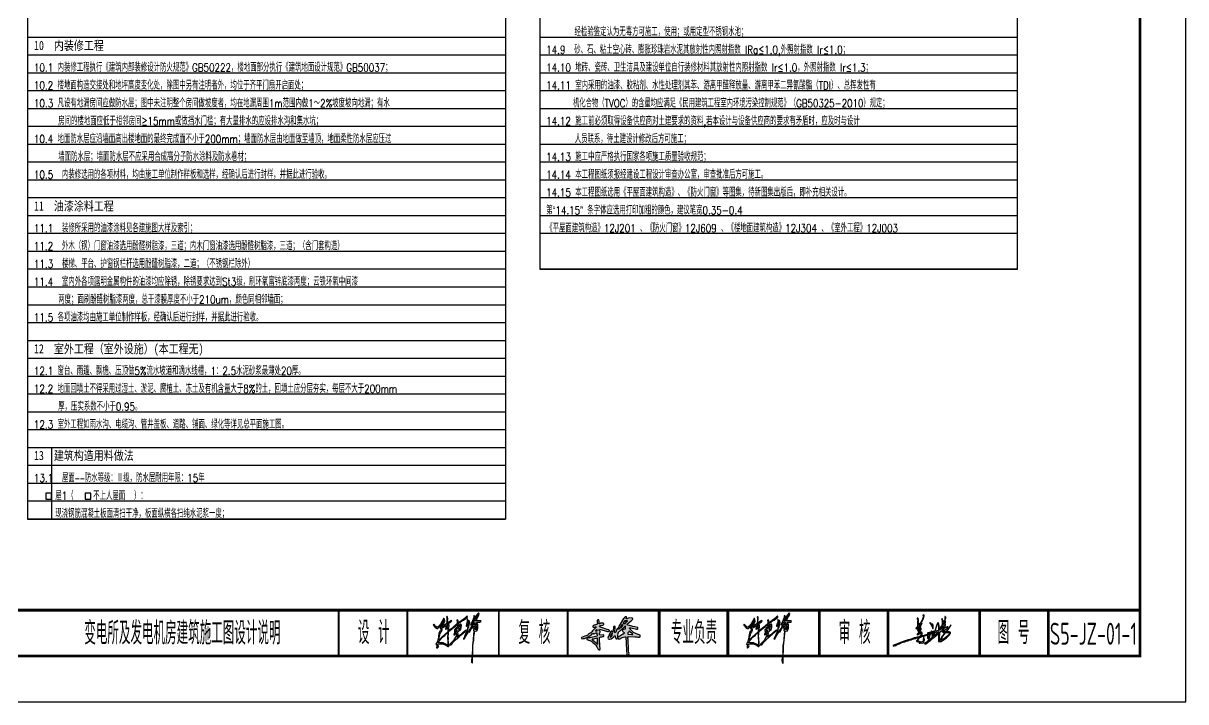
# Model space of a CAD drawing. Extents: x 45837 to 287007, y -98586 to 328021.
# Drawn here: x 135881 to 161269, y -9486 to 5325 of the extents above; entities that cross this region are included whole.
import ezdxf
from ezdxf.enums import TextEntityAlignment as Align

# ---------------------------------------------------------------- set-up
doc = ezdxf.new("R2010")
doc.units = 0
doc.header["$LTSCALE"] = 1000
doc.header["$MEASUREMENT"] = 0
for name, color, linetype in [('FHDI签名', 4, 'Continuous'), ('HIDE_B', 7, 'Continuous'), ('PUB_TEXT', 7, 'Continuous'), ('PUB_TITLE', 4, 'Continuous'), ('图框', 7, 'Continuous'), ('ＦＨＤＩ', 4, 'Continuous')]:
    doc.layers.add(name, color=color, linetype=linetype)
doc.styles.add('HZTXT', font='SIMPLEX.shx', dxfattribs={"width": 0.8, "bigfont": 'gbhzfs.shx'})
doc.styles.get("Standard").update_dxf_attribs({"font": 'gbenor.shx', "bigfont": 'gbcbig.shx'})
doc.styles.add('STYLE4', font='SIMKAI.TTF', dxfattribs={"width": 0.8})

# ---------------------------------------------------------------- blocks, each defined once
blk = doc.blocks.new('dwe')
at = {"linetype": 'Continuous'}
h = blk.add_hatch(color=256, dxfattribs=at)
h.paths.add_polyline_path([(32168.211, 20455.517), (32168.241, 20455.539, -0.076928), (32168.279, 20455.581, 0.343108), (32168.261, 20455.634), (32168.259, 20455.641), (32168.098, 20455.626, 0.082763), (32168.019, 20455.601), (32167.999, 20455.601), (32167.999, 20455.631), (32168.009, 20455.631), (32168.009, 20455.681, 0.433644), (32167.913, 20455.649, -0.083988), (32167.883, 20455.609), (32167.683, 20455.289, 0.241959), (32167.666, 20455.209, 0.088677), (32167.692, 20455.188), (32167.728, 20455.205, 0.005615), (32167.732, 20455.206), (32167.753, 20455.259, 0.154483), (32167.799, 20455.331, -1.209197), (32167.826, 20455.284, -0.109257), (32167.801, 20455.257, -0.116079), (32167.732, 20455.206), (32167.724, 20455.186, 0.148804), (32167.689, 20455.151), (32167.659, 20455.151), (32167.656, 20455.159, 0.636863), (32167.601, 20455.159, 0.220295), (32167.554, 20455.063), (32167.509, 20455.001), (32167.489, 20455.001), (32167.489, 20455.061), (32167.503, 20455.09), (32167.519, 20455.141), (32167.519, 20455.251), (32167.506, 20455.259, 0.524003), (32167.444, 20455.25), (32167.434, 20455.191), (32167.409, 20455.041), (32167.389, 20455.041), (32167.386, 20455.049, 0.551868), (32167.326, 20455.044, 0.11852), (32167.275, 20454.953, 0.071169), (32167.244, 20454.872), (32167.226, 20454.844, 0.10155), (32167.204, 20454.793, 0.705859), (32167.28, 20454.707, 0.161527), (32167.499, 20454.851), (32167.519, 20454.851), (32167.524, 20454.772), (32167.541, 20454.744), (32167.549, 20454.731), (32167.599, 20454.731), (32167.609, 20454.751), (32167.639, 20454.751), (32167.649, 20454.731), (32167.709, 20454.731, -0.124355), (32167.928, 20454.806), (32167.979, 20454.811), (32168.014, 20454.241), (32168.024, 20454.042, 0.594077), (32168.096, 20454.014, 0.243104), (32168.119, 20454.081, -0.084195), (32168.094, 20454.301), (32168.084, 20454.631), (32168.074, 20454.731), (32168.069, 20454.731, -0.200858), (32168.089, 20454.831), (32168.369, 20454.816, -0.063439), (32168.549, 20454.791, 0.343108), (32168.601, 20454.809), (32168.609, 20454.811), (32168.609, 20454.881), (32168.397, 20454.957), (32168.381, 20454.965, -0.084673), (32168.261, 20455.054, 0.071442), (32168.234, 20455.076), (32168.191, 20455.124, -0.149027), (32168.139, 20455.201), (32168.199, 20455.201), (32168.449, 20455.151), (32168.489, 20455.151, -0.295923), (32168.509, 20455.171), (32168.509, 20455.221), (32168.368, 20455.256), (32168.29, 20455.266, -0.064135), (32168.087, 20455.327), (32168.039, 20455.341, -0.249173), (32168.071, 20455.399), (32168.086, 20455.414)])
h.paths.add_polyline_path([(32168.049, 20455.491), (32168.041, 20455.489), (32167.949, 20455.391), (32167.869, 20455.401), (32167.869, 20455.431), (32167.886, 20455.454), (32167.915, 20455.493), (32167.919, 20455.511), (32167.949, 20455.511), (32167.949, 20455.501), (32167.969, 20455.501), (32167.969, 20455.511), (32168.049, 20455.511)], flags=16)
h.paths.add_polyline_path([(32167.969, 20455.271), (32167.969, 20455.161), (32167.938, 20455.156, 0.064743), (32167.841, 20455.127, 0.693991), (32167.834, 20455.09), (32167.851, 20455.054), (32167.87, 20455.006), (32167.897, 20454.997), (32167.919, 20454.991), (32167.919, 20454.971, 0.179878), (32167.871, 20454.949), (32167.851, 20454.937), (32167.636, 20454.794), (32167.629, 20454.771), (32167.609, 20454.771), (32167.614, 20454.872), (32167.624, 20454.951, -0.325645), (32167.681, 20455.039), (32167.716, 20455.064), (32167.936, 20455.264), (32167.939, 20455.271)], flags=16)
h.paths.add_polyline_path([(32168.119, 20455.071, -0.181335), (32168.156, 20455.049), (32168.173, 20455.023), (32168.266, 20454.939), (32168.279, 20454.911), (32168.22, 20454.916), (32168.069, 20454.931), (32168.069, 20454.981, 0.293881)], flags=16)
h.paths.add_polyline_path([(32167.399, 20454.991), (32167.399, 20454.961), (32167.384, 20454.882, -0.295272), (32167.299, 20454.801), (32167.299, 20454.831, 0.067267), (32167.325, 20454.883), (32167.343, 20454.93, 0.163021), (32167.369, 20454.971), (32167.379, 20454.966), (32167.379, 20454.991)], flags=16)
h = blk.add_hatch(color=256, dxfattribs=at)
h.paths.add_polyline_path([(32166.859, 20455.021, 0.138813), (32166.844, 20455.08, 0.305012), (32166.819, 20455.091, -0.192582), (32166.829, 20455.151), (32167.178, 20455.047), (32167.179, 20455.041, 0.254771), (32167.259, 20455.061, 0.439902), (32167.211, 20455.125), (32166.866, 20455.239, 0.288836), (32166.829, 20455.251, -0.33185), (32166.89, 20455.307), (32166.978, 20455.326, 0.248777), (32167.013, 20455.359), (32167.019, 20455.361), (32167.019, 20455.391), (32167.006, 20455.399, 0.156902), (32166.949, 20455.421, -0.226549), (32166.938, 20455.406, 0.203273), (32166.849, 20455.381), (32166.819, 20455.381), (32166.814, 20455.442, 0.141014), (32166.799, 20455.551, 0.181335), (32166.719, 20455.531), (32166.719, 20455.441, -0.388078), (32166.731, 20455.359), (32166.62, 20455.327, 0.123602), (32166.566, 20455.304, 0.460019), (32166.549, 20455.231), (32166.619, 20455.231), (32166.649, 20455.251), (32166.689, 20455.251), (32166.689, 20455.231), (32166.656, 20455.204), (32166.631, 20455.179, -0.071068), (32166.566, 20455.124, -0.129017), (32166.191, 20454.837), (32166.039, 20454.781, 0.313509), (32166.056, 20454.739), (32166.059, 20454.731, 0.126518), (32166.277, 20454.786), (32166.297, 20454.795, 0.073631), (32166.529, 20454.951), (32166.569, 20454.951), (32166.569, 20454.941, 0.306384), (32166.63, 20454.957, 0.101225), (32166.689, 20454.981), (32166.709, 20454.981, 0.192884), (32166.729, 20454.881), (32166.729, 20454.851), (32166.711, 20454.847), (32166.409, 20454.771), (32166.289, 20454.771, -0.295923), (32166.269, 20454.751), (32166.269, 20454.701), (32166.39, 20454.656), (32166.417, 20454.647, -0.097505), (32166.536, 20454.569, -0.139219), (32166.756, 20454.289), (32166.799, 20454.241), (32166.839, 20454.241), (32166.859, 20454.271), (32166.859, 20454.331), (32166.844, 20454.36), (32166.829, 20454.781), (32166.857, 20454.795, -0.122446), (32166.998, 20454.826, 0.488889), (32166.999, 20454.901), (32166.839, 20454.891, -0.138685), (32166.834, 20454.962, -0.251793)])
h.paths.add_polyline_path([(32166.729, 20455.081), (32166.7, 20455.077), (32166.699, 20455.071), (32166.659, 20455.071), (32166.659, 20455.091, 0.200858), (32166.699, 20455.121), (32166.729, 20455.121)], flags=16)
h.paths.add_polyline_path([(32166.739, 20454.761), (32166.744, 20454.652), (32166.749, 20454.491, -0.10594), (32166.681, 20454.544), (32166.676, 20454.549), (32166.527, 20454.677), (32166.509, 20454.681), (32166.509, 20454.711, 0.075528), (32166.718, 20454.756)], flags=16)
at = {"color": 7, "linetype": 'Continuous'}
for points in [[(32167.692, 20455.188), (32167.728, 20455.205, 0.121773), (32167.801, 20455.257, 0.109257), (32167.826, 20455.284, 1.209197), (32167.799, 20455.331, -0.154483), (32167.753, 20455.259), (32167.724, 20455.186, 0.148804), (32167.689, 20455.151), (32167.659, 20455.151), (32167.656, 20455.159, 0.636863), (32167.601, 20455.159, 0.220295), (32167.554, 20455.063), (32167.509, 20455.001), (32167.489, 20455.001), (32167.489, 20455.061), (32167.503, 20455.09), (32167.519, 20455.141), (32167.519, 20455.251), (32167.506, 20455.259, 0.524003), (32167.444, 20455.25), (32167.434, 20455.191), (32167.409, 20455.041), (32167.389, 20455.041), (32167.386, 20455.049, 0.551868), (32167.326, 20455.044, 0.11852), (32167.275, 20454.953, 0.071169), (32167.244, 20454.872), (32167.226, 20454.844, 0.10155), (32167.204, 20454.793, 0.705859), (32167.28, 20454.707, 0.161527), (32167.499, 20454.851), (32167.519, 20454.851), (32167.524, 20454.772), (32167.541, 20454.744), (32167.549, 20454.731), (32167.599, 20454.731), (32167.609, 20454.751), (32167.639, 20454.751), (32167.649, 20454.731), (32167.709, 20454.731, -0.124355), (32167.928, 20454.806), (32167.979, 20454.811), (32168.014, 20454.241), (32168.024, 20454.042, 0.594077), (32168.096, 20454.014, 0.243104), (32168.119, 20454.081, -0.084195), (32168.094, 20454.301), (32168.084, 20454.631), (32168.074, 20454.731), (32168.069, 20454.731, -0.200858), (32168.089, 20454.831), (32168.369, 20454.816, -0.063439), (32168.549, 20454.791, 0.343108), (32168.601, 20454.809), (32168.609, 20454.811), (32168.609, 20454.881), (32168.397, 20454.957), (32168.381, 20454.965, -0.084673), (32168.261, 20455.054, 0.071442), (32168.234, 20455.076), (32168.191, 20455.124, -0.149027), (32168.139, 20455.201), (32168.199, 20455.201), (32168.449, 20455.151), (32168.489, 20455.151, -0.295923), (32168.509, 20455.171), (32168.509, 20455.221), (32168.368, 20455.256), (32168.29, 20455.266, -0.064135), (32168.087, 20455.327), (32168.039, 20455.341, -0.249173), (32168.071, 20455.399), (32168.086, 20455.414), (32168.211, 20455.517), (32168.241, 20455.539, -0.076928), (32168.279, 20455.581, 0.343108), (32168.261, 20455.634), (32168.259, 20455.641), (32168.098, 20455.626, 0.082763), (32168.019, 20455.601), (32167.999, 20455.601), (32167.999, 20455.631), (32168.009, 20455.631), (32168.009, 20455.681, 0.433644), (32167.913, 20455.649, -0.083988), (32167.883, 20455.609), (32167.683, 20455.289, 0.241959), (32167.666, 20455.209, 0.088677), (32167.692, 20455.188, 0.088677)], [(32167.379, 20454.966), (32167.369, 20454.971, -0.163021), (32167.343, 20454.93), (32167.325, 20454.883, -0.067267), (32167.299, 20454.831), (32167.299, 20454.801, 0.295272), (32167.384, 20454.882), (32167.399, 20454.961), (32167.399, 20454.991), (32167.379, 20454.991), (32167.379, 20454.966)]]:
    blk.add_lwpolyline(points, format="xyb", close=True, dxfattribs=at)
for points in [[(32166.289, 20454.771, -0.295923), (32166.269, 20454.751), (32166.269, 20454.701), (32166.39, 20454.656), (32166.417, 20454.647, -0.097505), (32166.536, 20454.569, -0.139219), (32166.756, 20454.289), (32166.799, 20454.241), (32166.839, 20454.241), (32166.859, 20454.271), (32166.859, 20454.331), (32166.844, 20454.36), (32166.829, 20454.781), (32166.857, 20454.795, -0.122446), (32166.998, 20454.826, 0.488889), (32166.999, 20454.901), (32166.839, 20454.891, -0.138685), (32166.834, 20454.962, -0.251793), (32166.859, 20455.021, 0.138813), (32166.844, 20455.08, 0.305012), (32166.819, 20455.091, -0.192582), (32166.829, 20455.151), (32167.178, 20455.047), (32167.179, 20455.041, 0.254771), (32167.259, 20455.061, 0.439902), (32167.211, 20455.125), (32166.866, 20455.239, 0.288836), (32166.829, 20455.251, -0.33185), (32166.89, 20455.307), (32166.978, 20455.326, 0.248777), (32167.013, 20455.359), (32167.019, 20455.361), (32167.019, 20455.391), (32167.006, 20455.399, 0.156902), (32166.949, 20455.421, -0.226549), (32166.938, 20455.406, 0.203273), (32166.849, 20455.381), (32166.819, 20455.381), (32166.814, 20455.442, 0.141014), (32166.799, 20455.551, 0.181335), (32166.719, 20455.531), (32166.719, 20455.441, -0.388078), (32166.731, 20455.359), (32166.62, 20455.327, 0.123602), (32166.566, 20455.304, 0.460019), (32166.549, 20455.231), (32166.619, 20455.231), (32166.649, 20455.251), (32166.689, 20455.251), (32166.689, 20455.231), (32166.656, 20455.204), (32166.631, 20455.179, -0.071068), (32166.566, 20455.124, -0.129017), (32166.191, 20454.837), (32166.039, 20454.781, 0.313509), (32166.056, 20454.739), (32166.059, 20454.731, 0.126518), (32166.277, 20454.786), (32166.297, 20454.795, 0.073631), (32166.529, 20454.951), (32166.569, 20454.951), (32166.569, 20454.941, 0.306384), (32166.63, 20454.957, 0.101225), (32166.689, 20454.981), (32166.709, 20454.981, 0.192884), (32166.729, 20454.881), (32166.729, 20454.851), (32166.711, 20454.847), (32166.409, 20454.771), (32166.289, 20454.771), (32166.279, 20454.781)], [(32166.699, 20455.071), (32166.7, 20455.077), (32166.729, 20455.081), (32166.729, 20455.121), (32166.699, 20455.121, -0.200858), (32166.659, 20455.091), (32166.659, 20455.071), (32166.699, 20455.071)], [(32167.629, 20454.771), (32167.636, 20454.794), (32167.851, 20454.937), (32167.871, 20454.949, -0.179878), (32167.919, 20454.971), (32167.919, 20454.991), (32167.897, 20454.997), (32167.87, 20455.006), (32167.851, 20455.054), (32167.834, 20455.09, -0.693991), (32167.841, 20455.127, -0.064743), (32167.938, 20455.156), (32167.969, 20455.161), (32167.969, 20455.271), (32167.939, 20455.271), (32167.936, 20455.264), (32167.716, 20455.064), (32167.681, 20455.039, 0.325645), (32167.624, 20454.951), (32167.614, 20454.872), (32167.609, 20454.771), (32167.629, 20454.771)], [(32168.279, 20454.911), (32168.266, 20454.939), (32168.173, 20455.023), (32168.156, 20455.049, 0.181335), (32168.119, 20455.071, -0.293881), (32168.069, 20454.981), (32168.069, 20454.931), (32168.22, 20454.916), (32168.279, 20454.911)], [(32166.749, 20454.491), (32166.744, 20454.652), (32166.739, 20454.761), (32166.718, 20454.756, -0.075528), (32166.509, 20454.711), (32166.509, 20454.681), (32166.527, 20454.677), (32166.676, 20454.549), (32166.681, 20454.544, 0.10594), (32166.749, 20454.491)]]:
    blk.add_lwpolyline(points, format="xyb", dxfattribs=at)
blk.add_lwpolyline([(32167.949, 20455.391), (32168.041, 20455.489), (32168.049, 20455.491), (32168.049, 20455.511), (32167.969, 20455.511), (32167.969, 20455.501), (32167.949, 20455.501), (32167.949, 20455.511), (32167.919, 20455.511), (32167.915, 20455.493), (32167.886, 20455.454), (32167.869, 20455.431), (32167.869, 20455.401), (32167.949, 20455.391)], dxfattribs=at)
blk = doc.blocks.new('chf')
at = {"linetype": 'Continuous'}
h = blk.add_hatch(color=4, dxfattribs=at)
h.paths.add_polyline_path([(283, 254), (289, 260), (293, 268), (292, 278), (288, 281), (286, 285), (288, 291), (301, 310), (310, 331), (309, 343), (305, 349), (301, 347), (298, 338), (292, 329), (282, 309), (279, 307), (272, 296), (261, 288), (256, 289), (250, 293), (236, 309), (233, 308), (232, 303), (248, 284), (256, 280), (263, 280), (269, 284), (286, 306), (304, 336), (298, 317), (284, 296), (279, 281), (286, 272), (286, 267), (284, 264), (276, 261), (271, 247), (267, 225), (267, 216), (265, 212), (261, 191), (250, 174), (252, 171), (258, 170), (255, 150), (255, 147), (258, 145), (265, 152), (270, 160), (266, 162), (264, 158), (262, 159), (264, 173), (276, 176), (298, 175), (323, 165), (334, 158), (336, 158), (340, 163), (337, 173), (337, 188), (335, 198), (336, 210), (334, 231), (336, 238), (336, 255), (341, 263), (351, 270), (356, 276), (363, 279), (377, 292), (384, 296), (387, 300), (396, 304), (396, 292), (383, 280), (383, 273), (379, 273), (377, 270), (378, 248), (373, 241), (373, 237), (377, 236), (391, 248), (390, 233), (371, 199), (346, 172), (346, 167), (355, 169), (361, 175), (364, 181), (385, 203), (406, 220), (420, 235), (423, 236), (449, 260), (452, 265), (450, 266), (411, 233), (394, 221), (403, 238), (401, 244), (396, 242), (398, 254), (401, 258), (403, 258), (414, 268), (416, 267), (419, 270), (419, 273), (422, 278), (421, 283), (423, 286), (424, 302), (421, 310), (419, 310), (402, 296), (401, 304), (403, 310), (410, 319), (419, 322), (425, 330), (435, 336), (439, 336), (454, 347), (465, 358), (464, 363), (463, 364), (458, 362), (436, 342), (403, 317), (403, 333), (398, 339), (394, 336), (396, 325), (396, 312), (380, 299), (376, 294), (373, 294), (359, 281), (337, 264), (340, 301), (338, 308), (335, 309), (323, 288), (326, 305), (331, 311), (353, 325), (359, 332), (356, 334), (334, 320), (332, 317), (327, 316), (329, 320), (331, 348), (330, 357), (327, 361), (325, 361), (323, 358), (325, 350), (325, 328), (322, 312), (297, 295), (294, 291), (294, 288), (296, 286), (299, 286), (301, 289), (319, 301), (317, 281), (315, 278), (315, 276), (318, 275), (326, 281), (329, 286), (329, 290), (332, 291), (331, 258), (292, 224), (270, 201), (268, 202), (269, 209), (273, 217), (272, 220), (278, 236), (278, 245), (282, 249)])
h.paths.add_polyline_path([(297, 223), (304, 227), (313, 235), (313, 237), (318, 243), (329, 251), (331, 250), (330, 213), (332, 197), (332, 167), (299, 181), (265, 181), (268, 190), (286, 210), (287, 213)], flags=16)
h.paths.add_polyline_path([(382, 251), (383, 264), (386, 268), (389, 269), (393, 269), (393, 261)], flags=16)
h.paths.add_polyline_path([(390, 277), (394, 281), (395, 281), (395, 279), (392, 276)], flags=16)
h.paths.add_polyline_path([(402, 280), (402, 287), (416, 298), (417, 298), (418, 296), (416, 278), (408, 269), (406, 269), (409, 275), (409, 280), (407, 282)], flags=16)
h.paths.add_polyline_path([(508, 291), (506, 291), (501, 285), (503, 282), (513, 285), (512, 279), (506, 270), (506, 266), (510, 264), (505, 209), (505, 193), (503, 188), (503, 180), (501, 176), (502, 171), (500, 166), (499, 129), (497, 121), (499, 112), (497, 93), (498, 83), (495, 80), (493, 63), (494, 51), (499, 43), (501, 44), (501, 98), (503, 132), (503, 159), (505, 180), (509, 199), (510, 223), (516, 262), (525, 265), (530, 264), (534, 270), (537, 283), (537, 305), (530, 322), (551, 324), (559, 328), (556, 332), (524, 332), (533, 354), (544, 372), (546, 379), (544, 385), (542, 386), (530, 373), (511, 345), (510, 347), (513, 352), (513, 356), (515, 358), (516, 363), (512, 369), (509, 366), (508, 356), (499, 332), (486, 306), (490, 304), (495, 309), (503, 325), (506, 321), (510, 321), (498, 297), (494, 292), (493, 294), (490, 292), (487, 283), (477, 269), (479, 267), (483, 271), (477, 258), (478, 255), (481, 257), (504, 302), (507, 305), (515, 321), (517, 321), (515, 297)])
h.paths.add_polyline_path([(520, 290), (526, 295), (527, 296), (527, 293), (519, 286)], flags=16)
h.paths.add_polyline_path([(523, 301), (526, 313), (527, 314), (530, 307), (526, 302)], flags=16)
h.paths.add_polyline_path([(530, 289), (532, 289), (531, 275), (528, 272), (517, 272), (521, 279), (526, 283)], flags=16)
h.paths.add_polyline_path([(507, 328), (507, 332), (517, 345), (524, 359), (535, 371), (536, 372), (524, 343), (518, 333), (514, 330)], flags=16)
h.paths.add_polyline_path([(467, 317), (469, 325), (468, 343), (466, 344), (464, 342), (464, 323), (459, 310), (456, 299), (456, 296), (458, 294), (464, 300), (471, 315), (475, 320), (472, 302), (465, 282), (463, 269), (457, 256), (457, 251), (451, 240), (451, 236), (448, 233), (442, 217), (438, 211), (439, 207), (446, 212), (454, 228), (478, 264), (477, 268), (458, 243), (459, 250), (465, 263), (470, 282), (474, 290), (474, 295), (476, 298), (481, 321), (479, 331), (476, 334), (474, 334), (469, 319)])
h.paths.add_polyline_path([(499, 304), (498, 305), (496, 303), (497, 301)], flags=17)
h.paths.add_polyline_path([(457, 269), (455, 270), (452, 266), (454, 265)], flags=17)
at = {"color": 4, "linetype": 'Continuous', "elevation": 15644317}
for points in [[(464, 363), (463, 364), (458, 362), (436, 342), (403, 317), (403, 333), (398, 339), (394, 336), (396, 325), (396, 312), (380, 299), (376, 294), (373, 294), (359, 281), (337, 264), (340, 301), (338, 308), (335, 309), (323, 288), (326, 305), (331, 311), (353, 325), (359, 332), (356, 334), (334, 320), (332, 317), (327, 316), (329, 320), (331, 348), (330, 357), (327, 361), (325, 361), (323, 358), (325, 350), (325, 328), (322, 312), (297, 295), (294, 291), (294, 288), (296, 286), (299, 286), (301, 289), (319, 301), (317, 281), (315, 278), (315, 276), (318, 275), (326, 281), (329, 286), (329, 290), (332, 291), (331, 258), (292, 224), (270, 201), (268, 202), (269, 209), (273, 217), (272, 220), (278, 236), (278, 245), (282, 249), (283, 254), (289, 260), (293, 268), (292, 278), (288, 281), (286, 285), (288, 291), (301, 310), (310, 331), (309, 343), (305, 349), (301, 347), (298, 338), (292, 329), (282, 309), (279, 307), (272, 296), (261, 288), (256, 289), (250, 293), (236, 309), (233, 308), (232, 303), (248, 284), (256, 280), (263, 280), (269, 284), (286, 306), (304, 336), (298, 317), (284, 296), (279, 281), (286, 272), (286, 267), (284, 264), (276, 261), (271, 247), (267, 225), (267, 216), (265, 212), (261, 191), (250, 174), (252, 171), (258, 170), (255, 150), (255, 147), (258, 145), (265, 152), (270, 160), (266, 162), (264, 158), (262, 159), (264, 173), (276, 176), (298, 175), (323, 165), (334, 158), (336, 158), (340, 163), (337, 173), (337, 188), (335, 198), (336, 210), (334, 231), (336, 238), (336, 255), (341, 263), (351, 270), (356, 276), (363, 279), (377, 292), (384, 296), (387, 300), (396, 304), (396, 292), (383, 280), (383, 273), (379, 273), (377, 270), (378, 248), (373, 241), (373, 237), (377, 236), (391, 248), (390, 233), (371, 199), (346, 172), (346, 167), (355, 169), (361, 175), (364, 181), (385, 203), (406, 220), (420, 235), (423, 236), (449, 260), (452, 265), (450, 266), (411, 233), (394, 221), (403, 238), (401, 244), (396, 242), (398, 254), (401, 258), (403, 258), (414, 268), (416, 267), (419, 270), (419, 273), (422, 278), (421, 283), (423, 286), (424, 302), (421, 310), (419, 310), (402, 296), (401, 304), (403, 310), (410, 319), (419, 322), (425, 330), (435, 336), (439, 336), (454, 347), (465, 358), (464, 363)], [(468, 343), (466, 344), (464, 342), (464, 323), (459, 310), (456, 299), (456, 296), (458, 294), (464, 300), (471, 315), (475, 320), (472, 302), (465, 282), (463, 269), (457, 256), (457, 251), (451, 240), (451, 236), (448, 233), (442, 217), (438, 211), (439, 207), (446, 212), (454, 228), (478, 264), (477, 268), (458, 243), (459, 250), (465, 263), (470, 282), (474, 290), (474, 295), (476, 298), (481, 321), (479, 331), (476, 334), (474, 334), (469, 319), (467, 317), (469, 325), (468, 343)], [(544, 385), (542, 386), (530, 373), (511, 345), (510, 347), (513, 352), (513, 356), (515, 358), (516, 363), (512, 369), (509, 366), (508, 356), (499, 332), (486, 306), (490, 304), (495, 309), (503, 325), (506, 321), (510, 321), (498, 297), (494, 292), (493, 294), (490, 292), (487, 283), (477, 269), (479, 267), (483, 271), (477, 258), (478, 255), (481, 257), (504, 302), (507, 305), (515, 321), (517, 321), (515, 297), (508, 291), (506, 291), (501, 285), (503, 282), (513, 285), (512, 279), (506, 270), (506, 266), (510, 264), (505, 209), (505, 193), (503, 188), (503, 180), (501, 176), (502, 171), (500, 166), (499, 129), (497, 121), (499, 112), (497, 93), (498, 83), (495, 80), (493, 63), (494, 51), (499, 43), (501, 44), (501, 98), (503, 132), (503, 159), (505, 180), (509, 199), (510, 223), (516, 262), (525, 265), (530, 264), (534, 270), (537, 283), (537, 305), (530, 322), (551, 324), (559, 328), (556, 332), (524, 332), (533, 354), (544, 372), (546, 379), (544, 385)], [(535, 371), (536, 372), (524, 343), (518, 333), (514, 330), (507, 328), (507, 332), (517, 345), (524, 359), (535, 371)], [(329, 251), (331, 250), (330, 213), (332, 197), (332, 167), (299, 181), (265, 181), (268, 190), (286, 210), (287, 213), (297, 223), (304, 227), (313, 235), (313, 237), (318, 243), (329, 251)], [(389, 269), (393, 269), (393, 261), (382, 251), (383, 264), (386, 268), (389, 269)], [(394, 281), (395, 281), (395, 279), (392, 276), (390, 277), (394, 281)], [(416, 298), (417, 298), (418, 296), (416, 278), (408, 269), (406, 269), (409, 275), (409, 280), (407, 282), (402, 280), (402, 287), (416, 298)], [(457, 269), (455, 270), (452, 266), (454, 265), (457, 269)], [(499, 304), (498, 305), (496, 303), (497, 301), (499, 304)], [(530, 289), (532, 289), (531, 275), (528, 272), (517, 272), (521, 279), (526, 283), (530, 289)], [(526, 295), (527, 296), (527, 293), (519, 286), (520, 290), (526, 295)], [(526, 313), (527, 314), (530, 307), (526, 302), (523, 301), (526, 313)]]:
    blk.add_lwpolyline(points, dxfattribs=at)
blk = doc.blocks.new('jld')
at = {"linetype": 'Continuous'}
h = blk.add_hatch(color=4, dxfattribs=at)
h.paths.add_polyline_path([(424, 218), (427, 222), (431, 224), (440, 225), (442, 227), (467, 233), (475, 237), (481, 237), (485, 240), (489, 240), (494, 243), (503, 245), (505, 240), (504, 220), (506, 206), (514, 198), (517, 199), (524, 206), (532, 221), (533, 228), (543, 257), (550, 259), (552, 261), (559, 262), (561, 256), (561, 240), (559, 228), (560, 214), (499, 163), (476, 149), (470, 142), (471, 138), (475, 135), (486, 139), (538, 178), (540, 178), (561, 196), (569, 200), (577, 210), (639, 264), (640, 198), (638, 187), (639, 167), (642, 164), (644, 164), (649, 170), (652, 207), (652, 234), (654, 243), (656, 272), (659, 281), (664, 286), (666, 286), (677, 295), (689, 301), (692, 304), (707, 309), (689, 291), (687, 288), (687, 282), (695, 276), (710, 273), (715, 274), (718, 273), (718, 271), (714, 268), (710, 261), (685, 231), (653, 180), (652, 167), (655, 162), (657, 162), (659, 167), (662, 164), (671, 167), (707, 188), (735, 210), (767, 242), (779, 258), (783, 267), (783, 274), (779, 279), (766, 284), (740, 284), (739, 288), (765, 322), (789, 360), (789, 367), (764, 329), (735, 292), (724, 282), (701, 283), (697, 287), (711, 301), (717, 304), (723, 311), (747, 329), (754, 338), (753, 342), (742, 342), (712, 329), (695, 318), (692, 318), (688, 315), (681, 315), (689, 325), (705, 341), (712, 336), (718, 341), (718, 359), (724, 371), (724, 377), (720, 381), (722, 399), (725, 406), (721, 416), (724, 443), (731, 456), (725, 461), (719, 469), (715, 467), (715, 464), (718, 461), (720, 454), (717, 449), (714, 418), (703, 415), (694, 407), (696, 418), (695, 419), (693, 417), (690, 405), (686, 438), (684, 441), (679, 442), (676, 433), (678, 433), (683, 419), (683, 414), (681, 410), (683, 378), (680, 361), (677, 353), (658, 336), (657, 333), (651, 328), (651, 326), (654, 323), (657, 323), (670, 337), (673, 339), (676, 338), (679, 323), (667, 309), (661, 307), (658, 310), (653, 304), (649, 303), (647, 319), (647, 351), (642, 380), (639, 387), (634, 392), (631, 392), (628, 389), (611, 349), (601, 310), (598, 304), (598, 300), (593, 291), (580, 289), (576, 286), (563, 284), (558, 289), (554, 289), (545, 280), (509, 269), (506, 265), (505, 255), (501, 252), (472, 244), (463, 240), (426, 231), (433, 241), (443, 262), (442, 271), (435, 277), (423, 277), (398, 265), (405, 274), (410, 276), (414, 280), (414, 286), (428, 310), (430, 323), (426, 330), (419, 332), (420, 344), (429, 369), (442, 382), (442, 384), (438, 387), (432, 385), (419, 375), (415, 367), (400, 356), (421, 382), (439, 408), (442, 416), (450, 428), (450, 432), (456, 441), (464, 472), (464, 483), (458, 489), (456, 490), (448, 483), (449, 481), (454, 482), (457, 478), (457, 470), (450, 447), (435, 416), (420, 393), (405, 376), (405, 381), (401, 380), (390, 363), (391, 383), (394, 402), (394, 420), (391, 423), (388, 422), (385, 412), (385, 394), (382, 374), (383, 349), (366, 331), (364, 323), (369, 320), (380, 327), (411, 355), (414, 356), (408, 329), (396, 321), (385, 308), (384, 303), (387, 294), (399, 279), (379, 256), (378, 252), (380, 249), (385, 248), (417, 266), (425, 269), (433, 269), (435, 266), (434, 259), (418, 233), (412, 227), (382, 218), (378, 218), (363, 212), (345, 208), (308, 195), (269, 185), (198, 161), (110, 125), (104, 124), (98, 120), (89, 117), (87, 115), (87, 111), (89, 109), (102, 111), (115, 117), (124, 118), (131, 127), (143, 130), (148, 134), (164, 139), (192, 152), (231, 163), (247, 170), (267, 175), (278, 180), (307, 187), (311, 190), (314, 189), (319, 192), (323, 192), (335, 197), (340, 197), (345, 200), (351, 200), (356, 203), (361, 203), (372, 208), (378, 208), (382, 211), (403, 215), (382, 185), (372, 174), (372, 170), (376, 165), (394, 162), (418, 155), (418, 153), (411, 152), (404, 149), (402, 147), (403, 145), (413, 145), (421, 148), (424, 147), (433, 149), (449, 146), (456, 151), (459, 157), (460, 166), (465, 173), (467, 186), (462, 223), (459, 226), (455, 224), (455, 196), (453, 192), (454, 184), (452, 180), (452, 173), (447, 167), (434, 159), (421, 162), (386, 174), (385, 177), (410, 211), (416, 216)])
h.paths.add_polyline_path([(404, 293), (398, 300), (397, 306), (406, 318), (407, 318), (406, 299)], flags=16)
h.paths.add_polyline_path([(415, 302), (415, 319), (419, 322), (421, 322), (422, 313)], flags=16)
h.paths.add_polyline_path([(512, 234), (515, 249), (531, 253), (534, 255), (536, 254), (529, 233), (515, 209), (512, 217)], flags=16)
h.paths.add_polyline_path([(515, 258), (517, 263), (520, 263), (539, 271), (542, 271), (538, 264), (523, 259)], flags=16)
h.paths.add_polyline_path([(547, 268), (550, 274), (555, 275), (557, 274), (556, 270)], flags=16)
h.paths.add_polyline_path([(568, 227), (568, 264), (585, 271), (587, 270), (585, 261), (572, 231)], flags=16)
h.paths.add_polyline_path([(568, 274), (572, 275), (589, 281), (590, 283), (586, 283), (580, 280), (568, 278)], flags=17)
h.paths.add_polyline_path([(578, 229), (589, 257), (589, 261), (596, 275), (619, 281), (637, 288), (640, 288), (640, 280), (635, 274), (580, 229)], flags=16)
h.paths.add_polyline_path([(601, 292), (604, 308), (615, 347), (617, 349), (621, 362), (630, 381), (633, 379), (638, 366), (640, 302), (634, 299)], flags=16)
h.paths.add_polyline_path([(648, 243), (649, 244), (649, 241)], flags=16)
h.paths.add_polyline_path([(649, 248), (648, 269), (651, 275), (652, 275), (651, 255)], flags=16)
h.paths.add_polyline_path([(670, 179), (671, 184), (684, 210), (685, 218), (705, 246), (729, 275), (754, 276), (756, 275), (768, 275), (772, 274), (775, 271), (773, 264), (760, 246), (741, 226), (717, 206), (688, 186), (676, 180)], flags=16)
h.paths.add_polyline_path([(688, 334), (689, 350), (694, 356), (696, 356), (699, 348)], flags=16)
h.paths.add_polyline_path([(691, 369), (692, 370), (692, 368)], flags=16)
h.paths.add_polyline_path([(699, 376), (696, 386), (698, 398), (702, 405), (710, 409), (712, 409), (713, 410), (715, 408), (710, 388)], flags=16)
h.paths.add_polyline_path([(706, 363), (709, 366), (710, 367), (710, 364), (707, 361)], flags=16)
h.paths.add_polyline_path([(391, 444), (387, 449), (386, 450), (380, 449), (380, 437), (384, 437), (388, 429), (391, 427), (395, 432)], flags=17)
h.paths.add_polyline_path([(543, 391), (539, 394), (538, 395), (533, 393), (532, 386), (544, 374), (555, 356), (560, 351), (563, 351), (564, 354), (558, 365), (557, 370)], flags=17)
h.paths.add_polyline_path([(571, 371), (569, 374), (568, 375), (563, 375), (561, 373), (560, 367), (568, 349), (570, 348), (572, 351), (573, 360)], flags=17)
h.paths.add_polyline_path([(574, 340), (571, 344), (569, 340), (566, 346), (564, 347), (562, 345), (566, 327), (571, 321), (574, 324)], flags=17)
at = {"color": 4, "linetype": 'Continuous', "elevation": 15634200}
for points in [[(458, 489), (456, 490), (448, 483), (449, 481), (454, 482), (457, 478), (457, 470), (450, 447), (435, 416), (420, 393), (405, 376), (405, 381), (401, 380), (390, 363), (391, 383), (394, 402), (394, 420), (391, 423), (388, 422), (385, 412), (385, 394), (382, 374), (383, 349), (366, 331), (364, 323), (369, 320), (380, 327), (411, 355), (414, 356), (408, 329), (396, 321), (385, 308), (384, 303), (387, 294), (399, 279), (379, 256), (378, 252), (380, 249), (385, 248), (417, 266), (425, 269), (433, 269), (435, 266), (434, 259), (418, 233), (412, 227), (382, 218), (378, 218), (363, 212), (345, 208), (308, 195), (269, 185), (198, 161), (110, 125), (104, 124), (98, 120), (89, 117), (87, 115), (87, 111), (89, 109), (102, 111), (115, 117), (124, 118), (131, 127), (143, 130), (148, 134), (164, 139), (192, 152), (231, 163), (247, 170), (267, 175), (278, 180), (307, 187), (311, 190), (314, 189), (319, 192), (323, 192), (335, 197), (340, 197), (345, 200), (351, 200), (356, 203), (361, 203), (372, 208), (378, 208), (382, 211), (403, 215), (382, 185), (372, 174), (372, 170), (376, 165), (394, 162), (418, 155), (418, 153), (411, 152), (404, 149), (402, 147), (403, 145), (413, 145), (421, 148), (424, 147), (433, 149), (449, 146), (456, 151), (459, 157), (460, 166), (465, 173), (467, 186), (462, 223), (459, 226), (455, 224), (455, 196), (453, 192), (454, 184), (452, 180), (452, 173), (447, 167), (434, 159), (421, 162), (386, 174), (385, 177), (410, 211), (416, 216), (424, 218), (427, 222), (431, 224), (440, 225), (442, 227), (467, 233), (475, 237), (481, 237), (485, 240), (489, 240), (494, 243), (503, 245), (505, 240), (504, 220), (506, 206), (514, 198), (517, 199), (524, 206), (532, 221), (533, 228), (543, 257), (550, 259), (552, 261), (559, 262), (561, 256), (561, 240), (559, 228), (560, 214), (499, 163), (476, 149), (470, 142), (471, 138), (475, 135), (486, 139), (538, 178), (540, 178), (561, 196), (569, 200), (577, 210), (639, 264), (640, 198), (638, 187), (639, 167), (642, 164), (644, 164), (649, 170), (652, 207), (652, 234), (654, 243), (656, 272), (659, 281), (664, 286), (666, 286), (677, 295), (689, 301), (692, 304), (707, 309), (689, 291), (687, 288), (687, 282), (695, 276), (710, 273), (715, 274), (718, 273), (718, 271), (714, 268), (710, 261), (685, 231), (653, 180), (652, 167), (655, 162), (657, 162), (659, 167), (662, 164), (671, 167), (707, 188), (735, 210), (767, 242), (779, 258), (783, 267), (783, 274), (779, 279), (766, 284), (740, 284), (739, 288), (765, 322), (789, 360), (789, 367), (764, 329), (735, 292), (724, 282), (701, 283), (697, 287), (711, 301), (717, 304), (723, 311), (747, 329), (754, 338), (753, 342), (742, 342), (712, 329), (695, 318), (692, 318), (688, 315), (681, 315), (689, 325), (705, 341), (712, 336), (718, 341), (718, 359), (724, 371), (724, 377), (720, 381), (722, 399), (725, 406), (721, 416), (724, 443), (731, 456), (725, 461), (719, 469), (715, 467), (715, 464), (718, 461), (720, 454), (717, 449), (714, 418), (703, 415), (694, 407), (696, 418), (695, 419), (693, 417), (690, 405), (686, 438), (684, 441), (679, 442), (676, 433), (678, 433), (683, 419), (683, 414), (681, 410), (683, 378), (680, 361), (677, 353), (658, 336), (657, 333), (651, 328), (651, 326), (654, 323), (657, 323), (670, 337), (673, 339), (676, 338), (679, 323), (667, 309), (661, 307), (658, 310), (653, 304), (649, 303), (647, 319), (647, 351), (642, 380), (639, 387), (634, 392), (631, 392), (628, 389), (611, 349), (601, 310), (598, 304), (598, 300), (593, 291), (580, 289), (576, 286), (563, 284), (558, 289), (554, 289), (545, 280), (509, 269), (506, 265), (505, 255), (501, 252), (472, 244), (463, 240), (426, 231), (433, 241), (443, 262), (442, 271), (435, 277), (423, 277), (398, 265), (405, 274), (410, 276), (414, 280), (414, 286), (428, 310), (430, 323), (426, 330), (419, 332), (420, 344), (429, 369), (442, 382), (442, 384), (438, 387), (432, 385), (419, 375), (415, 367), (400, 356), (421, 382), (439, 408), (442, 416), (450, 428), (450, 432), (456, 441), (464, 472), (464, 483), (458, 489)], [(387, 449), (386, 450), (380, 449), (380, 437), (384, 437), (388, 429), (391, 427), (395, 432), (391, 444), (387, 449)], [(676, 428), (675, 429), (675, 427), (676, 428)], [(406, 318), (407, 318), (406, 299), (404, 293), (398, 300), (397, 306), (406, 318)], [(419, 322), (421, 322), (422, 313), (415, 302), (415, 319), (419, 322)], [(539, 394), (538, 395), (533, 393), (532, 386), (544, 374), (555, 356), (560, 351), (563, 351), (564, 354), (558, 365), (557, 370), (543, 391), (539, 394)], [(569, 374), (568, 375), (563, 375), (561, 373), (560, 367), (568, 349), (570, 348), (572, 351), (573, 360), (571, 371), (569, 374)], [(566, 346), (564, 347), (562, 345), (566, 327), (571, 321), (574, 324), (574, 340), (571, 344), (569, 340), (566, 346)], [(586, 283), (590, 283), (589, 281), (572, 275), (568, 274), (568, 278), (580, 280), (586, 283)], [(637, 288), (640, 288), (640, 280), (635, 274), (580, 229), (578, 229), (589, 257), (589, 261), (596, 275), (619, 281), (637, 288)], [(630, 381), (633, 379), (638, 366), (640, 302), (634, 299), (601, 292), (604, 308), (615, 347), (617, 349), (621, 362), (630, 381)], [(660, 313), (659, 314), (659, 312), (660, 313)], [(694, 356), (696, 356), (699, 348), (688, 334), (689, 350), (694, 356)], [(691, 369), (692, 370), (692, 368), (691, 369)], [(710, 409), (712, 409), (713, 410), (715, 408), (710, 388), (699, 376), (696, 386), (698, 398), (702, 405), (710, 409)], [(709, 366), (710, 367), (710, 364), (707, 361), (706, 363), (709, 366)], [(400, 146), (399, 147), (399, 144), (400, 146)], [(534, 255), (536, 254), (529, 233), (515, 209), (512, 217), (512, 234), (515, 249), (531, 253), (534, 255)], [(539, 271), (542, 271), (538, 264), (523, 259), (515, 258), (517, 263), (520, 263), (539, 271)], [(555, 275), (557, 274), (556, 270), (547, 268), (550, 274), (555, 275)], [(585, 271), (587, 270), (585, 261), (572, 231), (568, 227), (568, 264), (585, 271)], [(651, 275), (652, 275), (651, 255), (649, 248), (648, 269), (651, 275)], [(648, 243), (649, 244), (649, 241), (648, 243)], [(754, 276), (756, 275), (768, 275), (772, 274), (775, 271), (773, 264), (760, 246), (741, 226), (717, 206), (688, 186), (676, 180), (670, 179), (671, 184), (684, 210), (685, 218), (705, 246), (729, 275), (754, 276)]]:
    blk.add_lwpolyline(points, dxfattribs=at)

msp = doc.modelspace()

# ---------------------------------------------------------------- linework, layer by layer
at = {"layer": 'Defpoints', "color": 8}
for p, q in [((146410.3, 5017.8), (135972.8, 5017.8)), ((157597, 5017.8), (147159.4, 5017.8)), ((146410.3, 4628.3), (135972.8, 4628.3)), ((157597, 4628.3), (147159.4, 4628.3)), ((146410.3, 4238.8), (135972.8, 4238.8)), ((157597, 4238.8), (147159.4, 4238.8)), ((146410.3, 3849.2), (135972.8, 3849.2)), ((157597, 3849.2), (147159.4, 3849.2)), ((146410.3, 3459.7), (135972.8, 3459.7)), ((157597, 3459.7), (147159.4, 3459.7)), ((146410.3, 3070.1), (135972.8, 3070.1)), ((157597, 3070.1), (147159.4, 3070.1)), ((146410.3, 2680.6), (135972.8, 2680.6)), ((157597, 2680.6), (147159.4, 2680.6)), ((146410.3, 2291.1), (135972.8, 2291.1)), ((157597, 2291.1), (147159.4, 2291.1)), ((146410.3, 1901.5), (135972.8, 1901.5)), ((157597, 1901.5), (147159.4, 1901.5)), ((157597, 1512), (147159.4, 1512)), ((146410.3, 1122.5), (135972.8, 1122.5)), ((157597, 1122.5), (147159.4, 1122.5)), ((146410.3, 732.9), (135972.8, 732.9)), ((157597, 732.9), (147159.4, 732.9)), ((146410.3, 343.4), (135972.8, 343.4)), ((146410.3, -46.1), (135972.8, -46.1)), ((157597, -46.1), (147159.4, -46.1)), ((146410.3, -435.7), (135972.8, -435.7)), ((146410.3, -825.2), (135972.8, -825.2)), ((146410.3, -1214.8), (135972.8, -1214.8)), ((146410.3, -1604.3), (135972.8, -1604.3)), ((146410.3, -1993.8), (135972.8, -1993.8)), ((146410.3, -2383.4), (135972.8, -2383.4)), ((146410.3, -2772.9), (135972.8, -2772.9)), ((146410.3, -3162.4), (135972.8, -3162.4)), ((146410.3, -3552), (135972.8, -3552)), ((136497.1, -3941.5), (136497.1, -5499.7)), ((146410.3, -4331), (135972.8, -4331)), ((146410.3, -4331), (135972.8, -4331)), ((146410.3, -4720.6), (135972.8, -4720.6)), ((146410.3, -5110.1), (135972.8, -5110.1)), ((146410.3, -5499.7), (135972.8, -5499.7)), ((146410.3, -5499.7), (135972.8, -5499.7))]:
    msp.add_line(p, q, dxfattribs=at)
at = {"layer": 'HIDE_B', "flags": 128}
msp.add_lwpolyline([(122268.6, -7486.1), (122268.6, -7486.1), (122268.6, -7486.1), (122268.6, 19213.9), (122268.6, 19213.9), (122268.6, 19213.9), (160268.6, 19213.9), (160268.6, 19213.9), (160268.6, 19213.9), (160268.6, 19213.9), (160268.6, 19213.9), (160268.6, 19213.9), (160268.6, -7486.1), (160268.6, -7486.1), (122268.6, -7486.1)], close=True, dxfattribs=at)
at = {"layer": 'PUB_TITLE'}
for p, q in [((135972.8, 16703.9), (135972.8, -5499.7)), ((146410.3, 16703.9), (146410.3, -5499.7)), ((147159.4, 16703.9, 0), (147159.4, -46.1)), ((146410.3, 1512), (135972.8, 1512)), ((146410.3, -3941.5), (135972.8, -3941.5)), ((135972.8, -5499.7), (146410.3, -5499.7))]:
    msp.add_line(p, q, dxfattribs=at)
at = {"layer": 'PUB_TITLE', "elevation": 0}
msp.add_lwpolyline([(147159.4, -46.1), (157597, -46.1), (157597, 16703.9), (147159.4, 16703.9)], dxfattribs=at)
for points in [[(136372.3, -5060.2), (136497.1, -5060.2), (136497.1, -4935.3), (136372.3, -4935.3)], [(137232.1, -5060.2), (137356.9, -5060.2), (137356.9, -4935.3), (137232.1, -4935.3)]]:
    msp.add_lwpolyline(points, close=True, dxfattribs=at)
at = {"layer": '图框', "linetype": 'Continuous'}
for points in [[(161268.6, -9486.1), (161268.6, 20213.9)], [(119268.6, -9486.1), (161268.6, -9486.1)], [(119268.6, -9486.1), (161268.6, -9486.1)]]:
    msp.add_lwpolyline(points, dxfattribs=at)
at = {"layer": '图框', "linetype": 'Continuous', "const_width": 60}
for points in [[(160268.6, 19213.9), (122268.6, 19213.9), (122268.6, -8486.1), (160268.6, -8486.1), (160268.6, 19213.9)], [(122268.6, -7486.1), (160268.6, -7486.1)], [(149768.6, -8486.1), (149768.6, -7486.1)], [(149768.6, -8486.1), (149768.6, -7486.1)], [(151268.6, -8486.1), (151268.6, -7486.1)], [(153268.6, -8486.1), (153268.6, -7486.1)], [(154768.6, -8486.1), (154768.6, -7486.1)], [(156768.6, -8486.1), (156768.6, -7486.1)], [(158268.6, -8486.1), (158268.6, -7486.1)]]:
    msp.add_lwpolyline(points, dxfattribs=at)
at = {"layer": '图框', "const_width": 40}
for points in [[(142768.6, -8486.1), (142768.6, -7486.1)], [(144268.6, -8486.1), (144268.6, -7486.1)], [(146268.6, -8486.1), (146268.6, -7486.1)], [(147768.6, -8486.1), (147768.6, -7486.1)]]:
    msp.add_lwpolyline(points, dxfattribs=at)

# ---------------------------------------------------------------- block references
at = {"layer": 'FHDI签名', "linetype": 'Continuous', "xscale": 1.80000000000291, "yscale": 1.80000000000291, "zscale": 1.80000000000291}
msp.add_blockref('jld', (154719.6, -8468.8, -12507360), dxfattribs=at)
at = {"layer": 'ＦＨＤＩ'}
for name, p, xscale, yscale, zscale in [('chf', (144092.1, -8782.9, -34417497.4), 3.19999999999709, 3.19999999999709, 3.19999999999709), ('chf', (150872.6, -8782.9, -34417497.4), 3.19999999999709, 3.19999999999709, 3.19999999999709), ('dwe', (-15934948.6, -10235475.2), 500, 500, 500)]:
    msp.add_blockref(name, p, dxfattribs=dict(at, xscale=xscale, yscale=yscale, zscale=zscale))

# ---------------------------------------------------------------- texts
at = {"layer": 'Defpoints', "color": 8, "style": 'HZTXT', "width": 0.8}
for s, p in [('第“14.15” 条字体应选用打印加粗的颜色，建议笔宽0.35-0.4', (147301.7, 1153.6)), ('《平屋面建筑构造》12J201 、《防火门窗》12J609 、《楼地面建筑构造》12J304 、《室外工程》12J003  ', (147301.7, 764.1))]:
    msp.add_text(s, height=174.792, dxfattribs=at).set_placement(p)
at = {"layer": 'PUB_TEXT', "color": 7}
for s, height, style, width, p in [('经检验鉴定认为无毒方可施工，使用；或用定型不锈钢水池；', 174.792, 'HZTXT', 0.8, (147920.1, 5049)), ('10  内装修工程', 199.76, 'STYLE4', 0.8, (136115, 4741.6)), ('14.9  砂、石、粘土空心砖、膨胀珍珠岩水泥其放射性内照射指数 IRa≤1.0,外照射指数 Ir≤1.0；', 174.792, 'HZTXT', 0.8, (147301.7, 4659.4)), ('10.1 内装修工程执行《建筑内部装修设计防火规范》GB50222，楼地面部分执行《建筑地面设计规范》GB50037；', 174.792, 'HZTXT', 0.8, (136115, 4269.9)), ('14.10 地砖、瓷砖、卫生洁具及建设单位自行装修材料其放射性内照射指数 Ir≤1.0，外照射指数 Ir≤1.3；', 174.792, 'HZTXT', 0.8, (147301.7, 4269.9)), ('10.2 楼地面构造交接处和地坪高度变化处，除图中另有注明者外，均位于齐平门扇开启面处；', 174.792, 'HZTXT', 0.8, (136115, 3880.3)), ('14.11 室内采用的油漆、胶粘剂、水性处理剂其苯、游离甲醛释放量、游离甲苯二异氰酸脂（TDI）、总挥发性有', 174.792, 'HZTXT', 0.8, (147301.7, 3880.3)), ('10.3 凡设有地漏房间应做防水层；图中未注明整个房间做坡度者，均在地漏周围1m范围内做1～2%坡度坡向地漏；有水', 174.792, 'HZTXT', 0.8, (136115, 3490.8)), ('机化合物（TVOC）的含量均应满足《民用建筑工程室内环境污染控制规范》（GB50325-2010）规定；', 174.792, 'HZTXT', 0.79, (147886, 3490.8)), ('房间的楼地面应低于相邻房间≥15mm或做挡水门槛；有大量排水的应设排水沟和集水坑；', 174.792, 'HZTXT', 0.8, (136644.6, 3101.3)), ('14.12 施工前必须取得设备供应商对土建要求的资料,若本设计与设备供应商的要求有矛盾时，应及时与设计', 174.792, 'HZTXT', 0.8, (147301.7, 3101.3)), ('10.4 地面防水层应沿墙面高出楼地面的最终完成面不小于200mm；墙面防水层由地面做至墙顶，地面柔性防水层应压过', 174.792, 'HZTXT', 0.8, (136115, 2711.7)), ('人员联系，待土建设计修改后方可施工；', 174.792, 'HZTXT', 0.8, (147925.8, 2711.7)), ('墙面防水层；墙面防水层不应采用合成高分子防水涂料及防水卷材；', 174.792, 'HZTXT', 0.8, (136644.6, 2322.2)), ('14.13 施工中应严格执行国家各项施工质量验收规范；', 174.792, 'HZTXT', 0.8, (147301.7, 2322.2)), ('10.5  内装修选用的各项材料，均由施工单位制作样板和选样，经确认后进行封样，并据此进行验收。', 174.792, 'HZTXT', 0.8, (136115, 1932.7)), ('14.14 本工程图纸须报经建设工程设计审查办公室，审查批准后方可施工。', 174.792, 'HZTXT', 0.8, (147301.7, 1932.7)), ('11  油漆涂料工程', 199.76, 'STYLE4', 0.8, (136115, 1235.8)), ('11.1  装修所采用的油漆涂料见各建施图大样及索引；', 174.792, 'HZTXT', 0.8, (136115, 764.1)), ('11.2  外木（钢）门窗油漆选用酚醛树脂漆，三道；内木门窗油漆选用酚醛树脂漆，三道；（含门套构造）', 174.792, 'HZTXT', 0.8, (136115, 374.5)), ('11.3  楼梯、平台、护窗钢栏杆选用酚醛树脂漆，二道；（不锈钢栏除外）', 174.792, 'HZTXT', 0.8, (136115, -15)), ('11.4  室内外各项露明金属构件的油漆均应除锈，除锈要求达到St3级，刷环氧富锌底漆两度；云铁环氧中间漆', 174.792, 'HZTXT', 0.8, (136115, -404.6)), ('两度；面刷酚醛树脂漆两度，总干漆膜厚度不小于210um，颜色同相邻墙面；', 174.792, 'HZTXT', 0.8, (136644.6, -794.1)), ('11.5 各项油漆均由施工单位制作样板，经确认后进行封样，并据此进行验收。', 174.792, 'HZTXT', 0.8, (136115, -1183.6)), ('12  室外工程（室外设施）(本工程无)  ', 199.762, 'STYLE4', 0.8, (136115, -1880.5)), ('12.1 窗台、雨篷、飘檐、压顶做5%流水坡道和滴水线槽，1：2.5水泥砂浆最薄处20厚。', 174.792, 'HZTXT', 0.8, (136115, -2352.2)), ('12.2 地面回填土不得采用过湿土、淤泥、腐植土、冻土及有机含量大于8%的土，回填土应分层夯实，每层不大于200mm', 174.792, 'HZTXT', 0.8, (136115, -2741.8)), ('厚，压实系数不小于0.95。', 174.792, 'HZTXT', 0.8, (136644.6, -3131.3)), ('12.3 室外工程如雨水沟、电缆沟、管井盖板、道路、铺面、绿化等详见总平面施工图。', 174.792, 'HZTXT', 0.8, (136115, -3520.8)), ('13  建筑构造用料做法', 199.762, 'STYLE4', 0.8, (136115, -4209.9)), ('13.1  屋面——防水等级：Ⅱ级，防水层耐用年限：15年', 174.792, 'HZTXT', 0.8, (136115, -4689.5)), ('屋1（    不上人屋面  ）：', 174.792, 'HZTXT', 0.8, (136580.9, -5079)), ('现浇钢筋混凝土板面清扫干净，板面纵横各扫纯水泥浆一度；', 174.792, 'HZTXT', 0.8, (136580.9, -5468.5))]:
    msp.add_text(s, height=height, dxfattribs=dict(at, style=style, width=width)).set_placement(p)
at = {"layer": 'PUB_TEXT', "color": 40, "style": 'HZTXT', "width": 0.8}
msp.add_text('14.15 本工程图纸选用《平屋面建筑构造》、《防火门窗》等图集，待新图集出版后，即补充相关设计。', height=174.792, dxfattribs=at).set_placement((147301.7, 1543.1))
at = {"layer": '图框', "width": 0.7}
for s, p in [('设 计', (143534.9, -7976.6)), ('复 核', (147044.4, -7976.6))]:
    msp.add_text(s, height=500, dxfattribs=at).set_placement(p, align=Align.MIDDLE_CENTER)
at = {"layer": '图框', "linetype": 'Continuous', "width": 0.7}
for s, height, p in [('专业负责', 500, (150529.4, -7976.6)), ('审 核', 500, (154037.2, -7976.6)), ('图 号', 500, (157507, -7976.6)), ('S5-JZ-01-1', 480, (159251.6, -8001.4))]:
    msp.add_text(s, height=height, dxfattribs=at).set_placement(p, align=Align.MIDDLE_CENTER)
at = {"layer": '图框', "width": 0.7}
msp.add_attdef('变电所及发电机房建筑施工图设计说明', text='图 纸 名 称', height=500, dxfattribs=at).set_placement((139355.9, -7986.1), align=Align.MIDDLE_CENTER)

doc.saveas('drawing.dxf')
